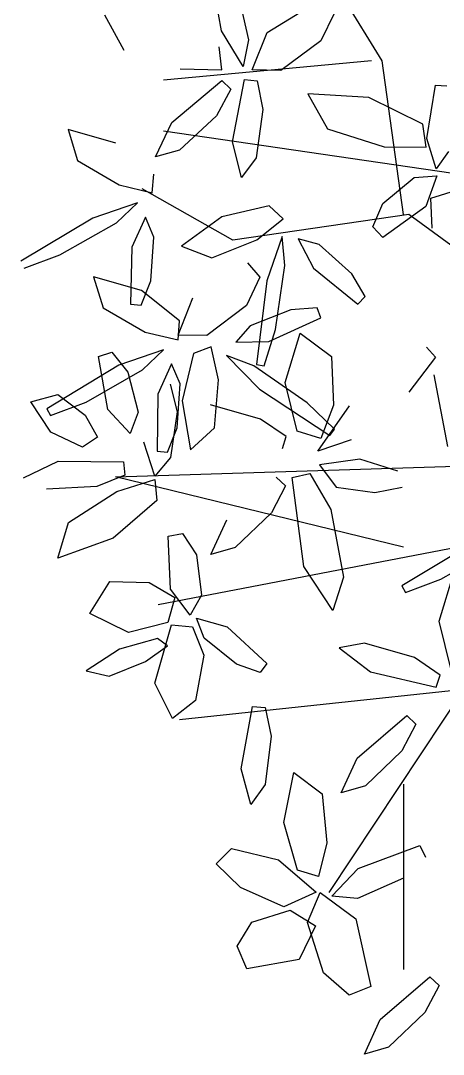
# Model space of a CAD drawing. Extents: x 8365 to 8547, y -347 to -272.
# Drawn here: x 8519.893 to 8520.263, y -316.208 to -315.304 of the extents above; entities that cross this region are included whole.
import ezdxf

# ---------------------------------------------------------------- set-up
doc = ezdxf.new("R2010")
doc.units = 0
doc.layers.get('0').update_dxf_attribs({"linetype": 'CONTINUOUS'})

msp = doc.modelspace()

# ---------------------------------------------------------------- linework, layer by layer
at = {"color": 44}
for p, q in [((8520.20941, -315.33941), (8520.1162, -315.1884)), ((8520.20009, -315.33941), (8520.01832, -315.35619)), ((8520.22805, -315.47364), (8520.20941, -315.33941)), ((8520.51701, -315.47364), (8520.01832, -315.40093)), ((8520.07891, -315.49601), (8519.99968, -315.45127)), ((8520.23271, -315.47364), (8520.07891, -315.49601)), ((8520.50311, -315.67163), (8520.23271, -315.47364)), ((8519.97637, -315.70294), (8520.47552, -315.68759)), ((8520.22805, -315.76446), (8519.97637, -315.70294)), ((8520.36321, -315.74768), (8520.01366, -315.8148)), ((8520.37358, -315.74774), (8520.1628, -316.06648)), ((8520.2933, -315.88751), (8520.0323, -315.91547)), ((8520.22805, -315.97152), (8520.22805, -316.13359))]:
    msp.add_line(p, q, dxfattribs=at)
at = {"color": 60}
for p, q in [((8520.06893, -315.31301), (8520.05791, -315.25042)), ((8520.08184, -315.27343), (8520.09249, -315.32112)), ((8520.10885, -315.31456), (8520.15698, -315.28473)), ((8519.96666, -315.29928), (8519.98356, -315.33007)), ((8520.16761, -315.29735), (8520.1556, -315.32196)), ((8520.08781, -315.34428), (8520.06893, -315.31301)), ((8520.09578, -315.34714), (8520.10885, -315.31456)), ((8520.06935, -315.3473), (8520.06687, -315.32706)), ((8520.09249, -315.32112), (8520.08781, -315.34428)), ((8520.1556, -315.32196), (8520.12077, -315.34766)), ((8520.03285, -315.34643), (8520.06935, -315.3473)), ((8520.12077, -315.34766), (8520.09578, -315.34714)), ((8520.02541, -315.39325), (8520.06927, -315.3565)), ((8520.0771, -315.36422), (8520.06449, -315.38753)), ((8520.06927, -315.3565), (8520.0771, -315.36422)), ((8520.07846, -315.41008), (8520.08912, -315.35574)), ((8520.08912, -315.35574), (8520.10006, -315.35679)), ((8520.10006, -315.35679), (8520.10508, -315.382)), ((8520.24834, -315.40723), (8520.25604, -315.36075)), ((8520.25604, -315.36075), (8520.26581, -315.36134)), ((8520.19778, -315.37133), (8520.14428, -315.36825)), ((8520.14428, -315.36825), (8520.16161, -315.3988)), ((8520.24487, -315.39464), (8520.19778, -315.37133)), ((8520.10508, -315.382), (8520.0992, -315.42411)), ((8520.06449, -315.38753), (8520.03236, -315.41751)), ((8519.97667, -315.41145), (8519.9349, -315.39939)), ((8519.9349, -315.39939), (8519.94319, -315.4266)), ((8520.01114, -315.4234), (8520.02541, -315.39325)), ((8520.16161, -315.3988), (8520.21112, -315.41447)), ((8520.24763, -315.41483), (8520.24487, -315.39464)), ((8520.25654, -315.43369), (8520.24834, -315.40723)), ((8520.03236, -315.41751), (8520.01114, -315.4234)), ((8520.08651, -315.44146), (8520.07846, -315.41008)), ((8520.21112, -315.41447), (8520.24763, -315.41483)), ((8520.26727, -315.41861), (8520.25654, -315.43369)), ((8519.94319, -315.4266), (8519.97956, -315.44789)), ((8520.0992, -315.42411), (8520.08651, -315.44146)), ((8520.00837, -315.45475), (8520.00977, -315.43832)), ((8520.21003, -315.46404), (8520.23722, -315.44126)), ((8520.23722, -315.44126), (8520.25723, -315.43999)), ((8520.25723, -315.43999), (8520.24761, -315.46678)), ((8519.97956, -315.44789), (8520.00837, -315.45475)), ((8520.2517, -315.45936), (8520.2734, -315.4527)), ((8519.99561, -315.4635), (8519.95664, -315.47683)), ((8519.9771, -315.48107), (8519.99561, -315.4635)), ((8520.20106, -315.48442), (8520.21003, -315.46404)), ((8520.25296, -315.4856), (8520.2517, -315.45936)), ((8520.1107, -315.46618), (8520.06916, -315.47582)), ((8520.1228, -315.47737), (8520.1107, -315.46618)), ((8520.24761, -315.46678), (8520.20988, -315.49374)), ((8519.95664, -315.47683), (8519.89349, -315.51456)), ((8519.92773, -315.50889), (8519.9771, -315.48107)), ((8520.00266, -315.47592), (8519.9905, -315.50219)), ((8520.00993, -315.49347), (8520.00266, -315.47592)), ((8520.06916, -315.47582), (8520.034, -315.50139)), ((8520.0997, -315.4959), (8520.1228, -315.47737)), ((8520.20988, -315.49374), (8520.20106, -315.48442)), ((8520.00723, -315.53167), (8520.00993, -315.49347)), ((8520.06057, -315.51155), (8520.0997, -315.4959)), ((8520.12188, -315.49281), (8520.10848, -315.53177)), ((8520.12439, -315.51822), (8520.12188, -315.49281)), ((8520.15433, -315.49991), (8520.13601, -315.49488)), ((8520.13601, -315.49488), (8520.14929, -315.5206)), ((8520.18283, -315.52549), (8520.15433, -315.49991)), ((8519.89667, -315.52047), (8519.92773, -315.50889)), ((8519.9905, -315.50219), (8519.98953, -315.55202)), ((8520.034, -315.50139), (8520.06057, -315.51155)), ((8520.09156, -315.516), (8520.10236, -315.52847)), ((8520.11605, -315.57426), (8520.12439, -315.51822)), ((8520.14929, -315.5206), (8520.18803, -315.55195)), ((8520.19443, -315.54538), (8520.18283, -315.52549)), ((8519.99907, -315.53999), (8519.95724, -315.52814)), ((8519.95724, -315.52814), (8519.96567, -315.55532)), ((8519.99865, -315.55304), (8520.00723, -315.53167)), ((8520.10236, -315.52847), (8520.0907, -315.55325)), ((8520.10848, -315.53177), (8520.09951, -315.60477)), ((8520.03232, -315.56668), (8519.99907, -315.53999)), ((8520.18803, -315.55195), (8520.19443, -315.54538)), ((8519.98953, -315.55202), (8519.99865, -315.55304)), ((8520.03123, -315.57925), (8520.04385, -315.54649)), ((8520.0907, -315.55325), (8520.05623, -315.57943)), ((8519.96567, -315.55532), (8520.00215, -315.57641)), ((8520.12964, -315.55688), (8520.09406, -315.57106)), ((8520.15261, -315.55531), (8520.12964, -315.55688)), ((8520.15566, -315.56396), (8520.15261, -315.55531)), ((8520.031, -315.58312), (8520.03232, -315.56668)), ((8520.09406, -315.57106), (8520.08142, -315.58525)), ((8520.11036, -315.58476), (8520.15566, -315.56396)), ((8520.00215, -315.57641), (8520.031, -315.58312)), ((8520.05623, -315.57943), (8520.03123, -315.57925)), ((8520.10612, -315.60589), (8520.11605, -315.57426)), ((8520.12461, -315.62068), (8520.13782, -315.57743)), ((8520.13782, -315.57743), (8520.16517, -315.59767)), ((8520.05987, -315.58931), (8520.04447, -315.59519)), ((8520.06623, -315.61824), (8520.05987, -315.58931)), ((8520.08142, -315.58525), (8520.11036, -315.58476)), ((8520.24818, -315.58955), (8520.25583, -315.59828)), ((8519.96148, -315.5977), (8519.97314, -315.59404)), ((8519.96969, -315.64418), (8519.96148, -315.5977)), ((8519.97314, -315.59404), (8519.98723, -315.61155)), ((8520.01828, -315.59193), (8519.97938, -315.60547)), ((8519.99986, -315.60961), (8520.01828, -315.59193)), ((8520.04447, -315.59519), (8520.03468, -315.63669)), ((8520.09718, -315.60602), (8520.0733, -315.59699)), ((8520.0733, -315.59699), (8520.10226, -315.62629)), ((8520.16517, -315.59767), (8520.16669, -315.6404)), ((8520.25583, -315.59828), (8520.23254, -315.62905)), ((8519.97938, -315.60547), (8519.91643, -315.64353)), ((8520.02539, -315.60432), (8520.01338, -315.63065)), ((8520.03276, -315.62183), (8520.02539, -315.60432)), ((8520.1437, -315.63837), (8520.09718, -315.60602)), ((8520.09951, -315.60477), (8520.10612, -315.60589)), ((8519.95064, -315.63769), (8519.99986, -315.60961)), ((8519.98723, -315.61155), (8519.99607, -315.6466)), ((8520.26668, -315.67638), (8520.25479, -315.61396)), ((8520.02407, -315.62208), (8520.03013, -315.64614)), ((8520.03026, -315.66005), (8520.03276, -315.62183)), ((8520.06288, -315.66025), (8520.06623, -315.61824)), ((8520.10226, -315.62629), (8520.1637, -315.66674)), ((8520.13505, -315.66309), (8520.12461, -315.62068)), ((8519.90246, -315.63751), (8519.92594, -315.63109)), ((8519.92594, -315.63109), (8519.94978, -315.64918)), ((8520.01338, -315.63065), (8520.01267, -315.68049)), ((8519.91984, -315.6641), (8519.90246, -315.63751)), ((8519.91643, -315.64353), (8519.91964, -315.64943)), ((8519.91964, -315.64943), (8519.95064, -315.63769)), ((8519.9891, -315.66523), (8519.96969, -315.64418)), ((8520.03468, -315.63669), (8520.04198, -315.67954)), ((8520.10301, -315.6525), (8520.05945, -315.63993)), ((8520.16764, -315.6613), (8520.1437, -315.63837)), ((8520.15325, -315.68046), (8520.18078, -315.64092)), ((8520.16669, -315.6404), (8520.15581, -315.66955)), ((8519.94978, -315.64918), (8519.96059, -315.66821)), ((8519.99607, -315.6466), (8519.9891, -315.66523)), ((8520.03013, -315.64614), (8520.02443, -315.68616)), ((8520.12559, -315.66782), (8520.10301, -315.6525)), ((8520.02179, -315.68146), (8520.03026, -315.66005)), ((8520.04198, -315.67954), (8520.06288, -315.66025)), ((8520.1637, -315.66674), (8520.16764, -315.6613)), ((8519.94758, -315.67703), (8519.91984, -315.6641)), ((8519.96059, -315.66821), (8519.94758, -315.67703)), ((8520.12211, -315.67824), (8520.12559, -315.66782)), ((8520.15581, -315.66955), (8520.13505, -315.66309)), ((8520.18221, -315.67052), (8520.15325, -315.68046)), ((8520.01067, -315.70253), (8520.00112, -315.67258)), ((8520.01267, -315.68049), (8520.02179, -315.68146)), ((8519.89591, -315.70386), (8519.9262, -315.68939)), ((8519.9262, -315.68939), (8519.98344, -315.68987)), ((8519.98344, -315.68987), (8519.98451, -315.70143)), ((8520.02443, -315.68616), (8520.01067, -315.70253)), ((8520.18987, -315.68759), (8520.15468, -315.69251)), ((8520.22296, -315.69802), (8520.18987, -315.68759)), ((8520.15468, -315.69251), (8520.16911, -315.71211)), ((8519.98451, -315.70143), (8519.95989, -315.71154)), ((8519.97737, -315.71572), (8520.01076, -315.70532)), ((8520.01076, -315.70532), (8520.01255, -315.72356)), ((8520.11684, -315.70331), (8520.12477, -315.71091)), ((8520.13061, -315.70371), (8520.14608, -315.70008)), ((8520.1408, -315.78151), (8520.13061, -315.70371)), ((8520.14608, -315.70008), (8520.16445, -315.7316)), ((8519.95989, -315.71154), (8519.91599, -315.71365)), ((8519.93535, -315.74297), (8519.97737, -315.71572)), ((8520.12477, -315.71091), (8520.11249, -315.7344)), ((8520.16911, -315.71211), (8520.203, -315.71675)), ((8520.203, -315.71675), (8520.22683, -315.71213)), ((8520.01255, -315.72356), (8519.97438, -315.75675)), ((8520.11249, -315.7344), (8520.08078, -315.76482)), ((8520.16445, -315.7316), (8520.17562, -315.7908)), ((8519.92601, -315.7742), (8519.93535, -315.74297)), ((8520.05964, -315.771), (8520.0735, -315.74066)), ((8520.02237, -315.75477), (8520.035, -315.75247)), ((8520.035, -315.75247), (8520.04716, -315.77112)), ((8519.97438, -315.75675), (8519.92601, -315.7742)), ((8520.02432, -315.8011), (8520.02237, -315.75477)), ((8520.28944, -315.7603), (8520.22649, -315.79835)), ((8520.04716, -315.77112), (8520.05137, -315.80635)), ((8520.08078, -315.76482), (8520.05964, -315.771)), ((8520.2607, -315.79251), (8520.30992, -315.76443)), ((8520.16614, -315.81991), (8520.1408, -315.78151)), ((8520.25909, -315.82916), (8520.27229, -315.78591)), ((8519.95379, -315.82249), (8519.97145, -315.79444)), ((8519.97145, -315.79444), (8520.00564, -315.79529)), ((8520.00564, -315.79529), (8520.02831, -315.80858)), ((8520.17562, -315.7908), (8520.16614, -315.81991)), ((8520.22649, -315.79835), (8520.2297, -315.80425)), ((8520.2297, -315.80425), (8520.2607, -315.79251)), ((8520.0415, -315.8238), (8520.02432, -315.8011)), ((8520.05137, -315.80635), (8520.0415, -315.8238)), ((8520.02831, -315.80858), (8520.02202, -315.83039)), ((8519.98759, -315.83908), (8519.95379, -315.82249)), ((8520.02202, -315.83039), (8519.98759, -315.83908)), ((8520.0108, -315.88345), (8520.02534, -315.83232)), ((8520.02534, -315.83232), (8520.04359, -315.83425)), ((8520.04359, -315.83425), (8520.0534, -315.85882)), ((8520.05392, -315.84389), (8520.04715, -315.82666)), ((8520.04715, -315.82666), (8520.07379, -315.83427)), ((8520.07379, -315.83427), (8520.10851, -315.86612)), ((8520.26952, -315.87158), (8520.25909, -315.82916)), ((8520.013, -315.84446), (8519.97982, -315.85367)), ((8520.00253, -315.86444), (8520.0218, -315.85082)), ((8520.0218, -315.85082), (8520.013, -315.84446)), ((8520.08193, -315.86676), (8520.05392, -315.84389)), ((8520.19392, -315.84842), (8520.17176, -315.85261)), ((8520.17176, -315.85261), (8520.19912, -315.87332)), ((8520.23748, -315.86099), (8520.19392, -315.84842)), ((8519.97982, -315.85367), (8519.95065, -315.8727)), ((8520.0534, -315.85882), (8520.04609, -315.89865)), ((8520.26006, -315.8763), (8520.23748, -315.86099)), ((8519.97086, -315.87736), (8520.00253, -315.86444)), ((8520.10267, -315.87397), (8520.08193, -315.86676)), ((8520.10851, -315.86612), (8520.10267, -315.87397)), ((8519.95065, -315.8727), (8519.97086, -315.87736)), ((8520.19912, -315.87332), (8520.25658, -315.88673)), ((8520.25658, -315.88673), (8520.26006, -315.8763)), ((8520.026, -315.91418), (8520.0108, -315.88345)), ((8520.04609, -315.89865), (8520.026, -315.91418)), ((8520.0862, -315.95825), (8520.09611, -315.90377)), ((8520.09611, -315.90377), (8520.10706, -315.90467)), ((8520.10706, -315.90467), (8520.11243, -315.92981)), ((8520.18743, -315.94892), (8520.23077, -315.91157)), ((8520.23077, -315.91157), (8520.23871, -315.91918)), ((8520.23871, -315.91918), (8520.22643, -315.94266)), ((8520.11243, -315.92981), (8520.10714, -315.972)), ((8520.22643, -315.94266), (8520.19471, -315.97309)), ((8520.17357, -315.97927), (8520.18743, -315.94892))]:
    msp.add_line(p, q, dxfattribs=at)
at = {"color": 62}
for p, q in [((8520.09468, -315.98952), (8520.0862, -315.95825)), ((8520.12354, -316.00511), (8520.1321, -315.96134)), ((8520.1321, -315.96134), (8520.15699, -315.98025)), ((8520.10714, -315.972), (8520.09468, -315.98952)), ((8520.19471, -315.97309), (8520.17357, -315.97927)), ((8520.15699, -315.98025), (8520.16107, -316.02281)), ((8520.13529, -316.04694), (8520.12354, -316.00511)), ((8520.16107, -316.02281), (8520.1536, -316.0524)), ((8520.06417, -316.04127), (8520.07772, -316.0279)), ((8520.07772, -316.0279), (8520.11881, -316.03767)), ((8520.18848, -316.0453), (8520.24209, -316.02521)), ((8520.24209, -316.02521), (8520.24723, -316.03561)), ((8520.08554, -316.06195), (8520.06417, -316.04127)), ((8520.11881, -316.03767), (8520.15164, -316.06609)), ((8520.1536, -316.0524), (8520.13529, -316.04694)), ((8520.16539, -316.06966), (8520.18848, -316.0453)), ((8520.22787, -316.05389), (8520.18765, -316.0716)), ((8520.12352, -316.07876), (8520.08554, -316.06195)), ((8520.15164, -316.06609), (8520.12352, -316.07876)), ((8520.14398, -316.09251), (8520.1552, -316.06641)), ((8520.1552, -316.06641), (8520.18625, -316.08949)), ((8520.18765, -316.0716), (8520.16539, -316.06966)), ((8520.09556, -316.09218), (8520.12887, -316.08182)), ((8520.12887, -316.08182), (8520.15116, -316.09555)), ((8520.08273, -316.11332), (8520.09556, -316.09218)), ((8520.15116, -316.09555), (8520.13671, -316.12501)), ((8520.15805, -316.13645), (8520.14398, -316.09251)), ((8520.18625, -316.08949), (8520.19929, -316.14858)), ((8520.09116, -316.13298), (8520.08273, -316.11332)), ((8520.13671, -316.12501), (8520.09116, -316.13298)), ((8520.18059, -316.15612), (8520.15805, -316.13645)), ((8520.20772, -316.17747), (8520.25106, -316.14012)), ((8520.25106, -316.14012), (8520.25899, -316.14773)), ((8520.19929, -316.14858), (8520.18059, -316.15612)), ((8520.25899, -316.14773), (8520.24671, -316.17122)), ((8520.19386, -316.20782), (8520.20772, -316.17747)), ((8520.24671, -316.17122), (8520.215, -316.20164)), ((8520.215, -316.20164), (8520.19386, -316.20782))]:
    msp.add_line(p, q, dxfattribs=at)

doc.saveas('drawing.dxf')
